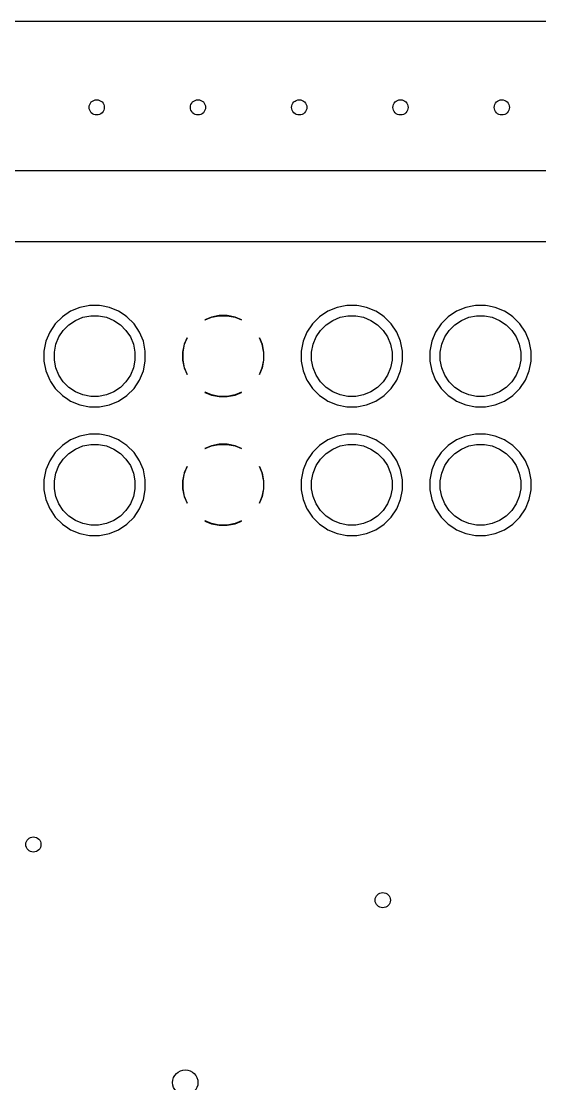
# Model space of a CAD drawing. Header units: inches. Extents: x 2.12 to 6.02, y -5.78 to -1.88.
# Drawn here: x 3.459 to 3.862, y -2.702 to -1.876 of the extents above; entities that cross this region are included whole.
import ezdxf

# ---------------------------------------------------------------- set-up
doc = ezdxf.new("R2010")
doc.units = ezdxf.units.IN
doc.header["$MEASUREMENT"] = 0
doc.layers.add('B.Cu', color=153, linetype='CONTINUOUS', true_color=0x4d7fc4)

msp = doc.modelspace()

# ---------------------------------------------------------------- linework, layer by layer
at = {"layer": 'B.Cu', "linetype": 'CONTINUOUS'}
for p, q in [((2.13821, -1.876), (5.99565, -1.876)), ((5.73902, -1.99213), (2.39483, -1.99213)), ((2.43466, -2.04724), (5.69919, -2.04724)), ((3.511, -2.09708), (3.50465, -2.09834)), ((3.51226, -2.09683), (3.511, -2.09708)), ((3.52002, -2.09683), (3.51226, -2.09683)), ((3.52154, -2.09713), (3.52002, -2.09683)), ((3.52763, -2.09834), (3.52154, -2.09713)), ((3.711, -2.09708), (3.70465, -2.09834)), ((3.71226, -2.09683), (3.711, -2.09708)), ((3.72002, -2.09683), (3.71226, -2.09683)), ((3.72153, -2.09713), (3.72002, -2.09683)), ((3.72763, -2.09834), (3.72153, -2.09713)), ((3.811, -2.09708), (3.80465, -2.09834)), ((3.81226, -2.09683), (3.811, -2.09708)), ((3.82002, -2.09683), (3.81226, -2.09683)), ((3.82153, -2.09713), (3.82002, -2.09683)), ((3.82763, -2.09834), (3.82153, -2.09713)), ((3.49748, -2.10131), (3.49103, -2.10562)), ((3.50465, -2.09834), (3.49748, -2.10131)), ((3.49748, -2.10131), (3.49748, -2.10131)), ((3.50465, -2.09834), (3.50465, -2.09834)), ((3.507, -2.10608), (3.51305, -2.10488)), ((3.51305, -2.10488), (3.51923, -2.10488)), ((3.51923, -2.10488), (3.52528, -2.10608)), ((3.5348, -2.10131), (3.52763, -2.09834)), ((3.52763, -2.09834), (3.52763, -2.09834)), ((3.53909, -2.10418), (3.5348, -2.10131)), ((3.5348, -2.10131), (3.5348, -2.10131)), ((3.54125, -2.10562), (3.53909, -2.10418)), ((3.61304, -2.10472), (3.60695, -2.10593)), ((3.607, -2.10608), (3.61305, -2.10488)), ((3.61924, -2.10472), (3.61304, -2.10472)), ((3.61305, -2.10488), (3.61923, -2.10488)), ((3.61923, -2.10488), (3.62528, -2.10608)), ((3.62533, -2.10593), (3.61924, -2.10472)), ((3.69748, -2.10131), (3.69103, -2.10562)), ((3.70465, -2.09834), (3.69748, -2.10131)), ((3.69748, -2.10131), (3.69748, -2.10131)), ((3.70465, -2.09834), (3.70465, -2.09834)), ((3.707, -2.10608), (3.71305, -2.10488)), ((3.71305, -2.10488), (3.71923, -2.10488)), ((3.71923, -2.10488), (3.72528, -2.10608)), ((3.7348, -2.10131), (3.72763, -2.09834)), ((3.72763, -2.09834), (3.72763, -2.09834)), ((3.73909, -2.10418), (3.7348, -2.10131)), ((3.7348, -2.10131), (3.7348, -2.10131)), ((3.74125, -2.10562), (3.73909, -2.10418)), ((3.79748, -2.10131), (3.79103, -2.10562)), ((3.80465, -2.09834), (3.79748, -2.10131)), ((3.79748, -2.10131), (3.79748, -2.10131)), ((3.80465, -2.09834), (3.80465, -2.09834)), ((3.807, -2.10608), (3.81305, -2.10488)), ((3.81305, -2.10488), (3.81923, -2.10488)), ((3.81923, -2.10488), (3.82528, -2.10608)), ((3.8348, -2.10131), (3.82763, -2.09834)), ((3.82763, -2.09834), (3.82763, -2.09834)), ((3.83909, -2.10418), (3.8348, -2.10131)), ((3.8348, -2.10131), (3.8348, -2.10131)), ((3.84125, -2.10562), (3.83909, -2.10418)), ((3.48555, -2.11111), (3.48123, -2.11756)), ((3.49103, -2.10562), (3.48555, -2.11111)), ((3.48555, -2.11111), (3.48555, -2.11111)), ((3.49103, -2.10562), (3.49103, -2.10562)), ((3.49179, -2.11624), (3.49616, -2.11187)), ((3.49616, -2.11187), (3.50129, -2.10844)), ((3.50129, -2.10844), (3.507, -2.10608)), ((3.52528, -2.10608), (3.53099, -2.10844)), ((3.53099, -2.10844), (3.53612, -2.11187)), ((3.53612, -2.11187), (3.54049, -2.11624)), ((3.54674, -2.11111), (3.54125, -2.10562)), ((3.55105, -2.11756), (3.54674, -2.11111)), ((3.60695, -2.10593), (3.60188, -2.10804)), ((3.60188, -2.10804), (3.60188, -2.10804)), ((3.60188, -2.10804), (3.60199, -2.10815)), ((3.60199, -2.10815), (3.607, -2.10608)), ((3.60695, -2.10593), (3.60695, -2.10593)), ((3.62528, -2.10608), (3.63029, -2.10815)), ((3.63041, -2.10804), (3.62533, -2.10593)), ((3.62533, -2.10593), (3.62533, -2.10593)), ((3.63029, -2.10815), (3.63041, -2.10804)), ((3.63041, -2.10804), (3.63041, -2.10804)), ((3.68555, -2.11111), (3.68123, -2.11756)), ((3.69103, -2.10562), (3.68555, -2.11111)), ((3.68555, -2.11111), (3.68555, -2.11111)), ((3.69103, -2.10562), (3.69103, -2.10562)), ((3.69179, -2.11624), (3.69616, -2.11187)), ((3.69616, -2.11187), (3.70129, -2.10844)), ((3.70129, -2.10844), (3.707, -2.10608)), ((3.72528, -2.10608), (3.73099, -2.10844)), ((3.73099, -2.10844), (3.73612, -2.11187)), ((3.73612, -2.11187), (3.74049, -2.11624)), ((3.74674, -2.11111), (3.74125, -2.10562)), ((3.75105, -2.11756), (3.74674, -2.11111)), ((3.78555, -2.11111), (3.78123, -2.11756)), ((3.79103, -2.10562), (3.78555, -2.11111)), ((3.78555, -2.11111), (3.78555, -2.11111)), ((3.79103, -2.10562), (3.79103, -2.10562)), ((3.79179, -2.11624), (3.79616, -2.11187)), ((3.79616, -2.11187), (3.80129, -2.10844)), ((3.80129, -2.10844), (3.807, -2.10608)), ((3.82528, -2.10608), (3.83099, -2.10844)), ((3.83099, -2.10844), (3.83612, -2.11187)), ((3.83612, -2.11187), (3.84049, -2.11624)), ((3.84674, -2.11111), (3.84125, -2.10562)), ((3.85105, -2.11756), (3.84674, -2.11111)), ((3.48123, -2.11756), (3.47827, -2.12473)), ((3.48123, -2.11756), (3.48123, -2.11756)), ((3.486, -2.12708), (3.48836, -2.12137)), ((3.48836, -2.12137), (3.49179, -2.11624)), ((3.54049, -2.11624), (3.54392, -2.12137)), ((3.54392, -2.12137), (3.54628, -2.12708)), ((3.55402, -2.12473), (3.55105, -2.11756)), ((3.58796, -2.12196), (3.58586, -2.12703)), ((3.58807, -2.12207), (3.58796, -2.12196)), ((3.58796, -2.12196), (3.58796, -2.12196)), ((3.64432, -2.12196), (3.64421, -2.12207)), ((3.64643, -2.12703), (3.64432, -2.12196)), ((3.68123, -2.11756), (3.67827, -2.12473)), ((3.68123, -2.11756), (3.68123, -2.11756)), ((3.686, -2.12708), (3.68836, -2.12137)), ((3.68836, -2.12137), (3.69179, -2.11624)), ((3.74049, -2.11624), (3.74392, -2.12137)), ((3.74392, -2.12137), (3.74628, -2.12708)), ((3.75402, -2.12473), (3.75105, -2.11756)), ((3.78123, -2.11756), (3.77827, -2.12473)), ((3.78123, -2.11756), (3.78123, -2.11756)), ((3.786, -2.12708), (3.78836, -2.12137)), ((3.78836, -2.12137), (3.79179, -2.11624)), ((3.84049, -2.11624), (3.84392, -2.12137)), ((3.84392, -2.12137), (3.84628, -2.12708)), ((3.85402, -2.12473), (3.85105, -2.11756)), ((3.47827, -2.12473), (3.47675, -2.13234)), ((3.47827, -2.12473), (3.47827, -2.12473)), ((3.4848, -2.13313), (3.486, -2.12708)), ((3.54628, -2.12708), (3.54749, -2.13313)), ((3.55553, -2.13234), (3.55402, -2.12473)), ((3.58586, -2.12703), (3.58465, -2.13312)), ((3.5848, -2.13313), (3.586, -2.12708)), ((3.58586, -2.12703), (3.58586, -2.12703)), ((3.586, -2.12708), (3.58807, -2.12207)), ((3.64421, -2.12207), (3.64628, -2.12708)), ((3.64628, -2.12708), (3.64749, -2.13313)), ((3.64643, -2.12703), (3.64643, -2.12703)), ((3.64748, -2.13234), (3.64643, -2.12703)), ((3.67827, -2.12473), (3.67675, -2.13234)), ((3.67827, -2.12473), (3.67827, -2.12473)), ((3.6848, -2.13313), (3.686, -2.12708)), ((3.74628, -2.12708), (3.74749, -2.13313)), ((3.75553, -2.13234), (3.75402, -2.12473)), ((3.77827, -2.12473), (3.77675, -2.13234)), ((3.77827, -2.12473), (3.77827, -2.12473)), ((3.7848, -2.13313), (3.786, -2.12708)), ((3.84628, -2.12708), (3.84749, -2.13313)), ((3.85553, -2.13234), (3.85402, -2.12473)), ((3.47675, -2.13234), (3.47675, -2.1401)), ((3.4848, -2.13931), (3.4848, -2.13313)), ((3.54749, -2.13313), (3.54749, -2.13931)), ((3.55553, -2.13312), (3.55553, -2.13234)), ((3.55553, -2.1401), (3.55553, -2.13312)), ((3.58465, -2.13312), (3.58465, -2.13932)), ((3.5848, -2.13931), (3.5848, -2.13313)), ((3.64764, -2.13312), (3.64748, -2.13234)), ((3.64749, -2.13313), (3.64749, -2.13931)), ((3.64764, -2.13932), (3.64764, -2.13312)), ((3.67675, -2.13234), (3.67675, -2.1401)), ((3.6848, -2.13931), (3.6848, -2.13313)), ((3.74749, -2.13313), (3.74749, -2.13931)), ((3.75553, -2.1401), (3.75553, -2.13234)), ((3.75553, -2.13234), (3.75553, -2.13234)), ((3.77675, -2.13234), (3.77675, -2.1401)), ((3.7848, -2.13931), (3.7848, -2.13313)), ((3.84749, -2.13313), (3.84749, -2.13931)), ((3.85553, -2.1401), (3.85553, -2.13234)), ((3.85553, -2.13234), (3.85553, -2.13234)), ((3.47675, -2.1401), (3.47827, -2.14771)), ((3.486, -2.14536), (3.4848, -2.13931)), ((3.48836, -2.15107), (3.486, -2.14536)), ((3.54628, -2.14536), (3.54392, -2.15107)), ((3.54749, -2.13931), (3.54628, -2.14536)), ((3.55402, -2.14771), (3.55553, -2.1401)), ((3.58465, -2.13932), (3.58586, -2.14541)), ((3.586, -2.14536), (3.5848, -2.13931)), ((3.58586, -2.14541), (3.58586, -2.14541)), ((3.58586, -2.14541), (3.58796, -2.15048)), ((3.58807, -2.15037), (3.586, -2.14536)), ((3.64628, -2.14536), (3.64421, -2.15037)), ((3.64432, -2.15048), (3.64643, -2.14541)), ((3.64749, -2.13931), (3.64628, -2.14536)), ((3.64643, -2.14541), (3.64764, -2.13932)), ((3.64643, -2.14541), (3.64643, -2.14541)), ((3.67675, -2.1401), (3.67827, -2.14771)), ((3.686, -2.14536), (3.6848, -2.13931)), ((3.68836, -2.15107), (3.686, -2.14536)), ((3.74628, -2.14536), (3.74392, -2.15107)), ((3.74749, -2.13931), (3.74628, -2.14536)), ((3.75402, -2.14771), (3.75553, -2.1401)), ((3.77675, -2.1401), (3.77827, -2.14771)), ((3.786, -2.14536), (3.7848, -2.13931)), ((3.78836, -2.15107), (3.786, -2.14536)), ((3.84628, -2.14536), (3.84392, -2.15107)), ((3.84749, -2.13931), (3.84628, -2.14536)), ((3.85402, -2.14771), (3.85553, -2.1401)), ((3.47827, -2.14771), (3.47827, -2.14771)), ((3.47827, -2.14771), (3.48123, -2.15488)), ((3.48123, -2.15488), (3.48123, -2.15488)), ((3.48123, -2.15488), (3.48192, -2.15591)), ((3.49179, -2.1562), (3.48836, -2.15107)), ((3.54392, -2.15107), (3.54049, -2.1562)), ((3.54674, -2.16133), (3.55105, -2.15488)), ((3.55105, -2.15488), (3.55402, -2.14771)), ((3.58796, -2.15048), (3.58807, -2.15037)), ((3.58796, -2.15048), (3.58796, -2.15048)), ((3.64421, -2.15037), (3.64432, -2.15048)), ((3.67827, -2.14771), (3.67827, -2.14771)), ((3.67827, -2.14771), (3.68123, -2.15488)), ((3.68123, -2.15488), (3.68123, -2.15488)), ((3.68123, -2.15488), (3.68192, -2.15591)), ((3.69179, -2.1562), (3.68836, -2.15107)), ((3.74392, -2.15107), (3.74049, -2.1562)), ((3.74674, -2.16133), (3.75105, -2.15488)), ((3.75105, -2.15488), (3.75402, -2.14771)), ((3.77827, -2.14771), (3.77827, -2.14771)), ((3.77827, -2.14771), (3.78123, -2.15488)), ((3.78123, -2.15488), (3.78123, -2.15488)), ((3.78123, -2.15488), (3.78192, -2.15591)), ((3.79179, -2.1562), (3.78836, -2.15107)), ((3.84392, -2.15107), (3.84049, -2.1562)), ((3.84674, -2.16133), (3.85105, -2.15488)), ((3.85105, -2.15488), (3.85402, -2.14771)), ((3.48192, -2.15591), (3.48555, -2.16133)), ((3.48555, -2.16133), (3.49103, -2.16682)), ((3.49616, -2.16057), (3.49179, -2.1562)), ((3.50129, -2.164), (3.49616, -2.16057)), ((3.53612, -2.16057), (3.53099, -2.164)), ((3.54049, -2.1562), (3.53612, -2.16057)), ((3.54125, -2.16682), (3.54674, -2.16133)), ((3.68192, -2.15591), (3.68555, -2.16133)), ((3.68555, -2.16133), (3.69103, -2.16682)), ((3.69616, -2.16057), (3.69179, -2.1562)), ((3.70129, -2.164), (3.69616, -2.16057)), ((3.73612, -2.16057), (3.73099, -2.164)), ((3.74049, -2.1562), (3.73612, -2.16057)), ((3.74125, -2.16682), (3.74674, -2.16133)), ((3.78192, -2.15591), (3.78555, -2.16133)), ((3.78555, -2.16133), (3.79103, -2.16682)), ((3.79616, -2.16057), (3.79179, -2.1562)), ((3.80129, -2.164), (3.79616, -2.16057)), ((3.83612, -2.16057), (3.83099, -2.164)), ((3.84049, -2.1562), (3.83612, -2.16057)), ((3.84125, -2.16682), (3.84674, -2.16133)), ((3.49103, -2.16682), (3.49532, -2.16968)), ((3.49532, -2.16968), (3.49748, -2.17113)), ((3.49748, -2.17113), (3.49748, -2.17113)), ((3.49748, -2.17113), (3.49748, -2.17113)), ((3.49748, -2.17113), (3.50465, -2.1741)), ((3.507, -2.16636), (3.50129, -2.164)), ((3.51305, -2.16756), (3.507, -2.16636)), ((3.51923, -2.16756), (3.51305, -2.16756)), ((3.52528, -2.16636), (3.51923, -2.16756)), ((3.53099, -2.164), (3.52528, -2.16636)), ((3.52763, -2.1741), (3.5348, -2.17113)), ((3.5348, -2.17113), (3.54125, -2.16682)), ((3.60199, -2.16429), (3.60188, -2.1644)), ((3.60188, -2.1644), (3.60695, -2.16651)), ((3.607, -2.16636), (3.60199, -2.16429)), ((3.60695, -2.16651), (3.60695, -2.16651)), ((3.60695, -2.16651), (3.61304, -2.16772)), ((3.61305, -2.16756), (3.607, -2.16636)), ((3.61304, -2.16772), (3.61924, -2.16772)), ((3.61923, -2.16756), (3.61305, -2.16756)), ((3.62528, -2.16636), (3.61923, -2.16756)), ((3.61924, -2.16772), (3.62533, -2.16651)), ((3.63029, -2.16429), (3.62528, -2.16636)), ((3.62533, -2.16651), (3.63041, -2.1644)), ((3.62533, -2.16651), (3.62533, -2.16651)), ((3.63041, -2.1644), (3.63029, -2.16429)), ((3.69103, -2.16682), (3.69532, -2.16968)), ((3.69532, -2.16968), (3.69748, -2.17113)), ((3.69748, -2.17113), (3.69748, -2.17113)), ((3.69748, -2.17113), (3.69748, -2.17113)), ((3.69748, -2.17113), (3.70465, -2.1741)), ((3.707, -2.16636), (3.70129, -2.164)), ((3.71305, -2.16756), (3.707, -2.16636)), ((3.71923, -2.16756), (3.71305, -2.16756)), ((3.72528, -2.16636), (3.71923, -2.16756)), ((3.73099, -2.164), (3.72528, -2.16636)), ((3.72763, -2.1741), (3.7348, -2.17113)), ((3.7348, -2.17113), (3.74125, -2.16682)), ((3.79103, -2.16682), (3.79532, -2.16968)), ((3.79532, -2.16968), (3.79748, -2.17113)), ((3.79748, -2.17113), (3.79748, -2.17113)), ((3.79748, -2.17113), (3.79748, -2.17113)), ((3.79748, -2.17113), (3.80465, -2.1741)), ((3.807, -2.16636), (3.80129, -2.164)), ((3.81305, -2.16756), (3.807, -2.16636)), ((3.81923, -2.16756), (3.81305, -2.16756)), ((3.82528, -2.16636), (3.81923, -2.16756)), ((3.83099, -2.164), (3.82528, -2.16636)), ((3.82763, -2.1741), (3.8348, -2.17113)), ((3.8348, -2.17113), (3.84125, -2.16682)), ((3.50465, -2.1741), (3.51226, -2.17561)), ((3.51226, -2.17561), (3.51226, -2.17561)), ((3.51226, -2.17561), (3.52002, -2.17561)), ((3.52002, -2.17561), (3.52763, -2.1741)), ((3.52002, -2.17561), (3.52002, -2.17561)), ((3.70465, -2.1741), (3.71226, -2.17561)), ((3.71226, -2.17561), (3.71226, -2.17561)), ((3.71226, -2.17561), (3.72002, -2.17561)), ((3.72002, -2.17561), (3.72763, -2.1741)), ((3.72002, -2.17561), (3.72002, -2.17561)), ((3.80465, -2.1741), (3.81226, -2.17561)), ((3.81226, -2.17561), (3.81226, -2.17561)), ((3.81226, -2.17561), (3.82002, -2.17561)), ((3.82002, -2.17561), (3.82763, -2.1741)), ((3.82002, -2.17561), (3.82002, -2.17561)), ((3.49748, -2.20131), (3.49103, -2.20562)), ((3.50465, -2.19834), (3.49748, -2.20131)), ((3.49748, -2.20131), (3.49748, -2.20131)), ((3.511, -2.19708), (3.50465, -2.19834)), ((3.50465, -2.19834), (3.50465, -2.19834)), ((3.51226, -2.19683), (3.511, -2.19708)), ((3.52002, -2.19683), (3.51226, -2.19683)), ((3.52154, -2.19713), (3.52002, -2.19683)), ((3.52763, -2.19834), (3.52154, -2.19713)), ((3.5348, -2.20131), (3.52763, -2.19834)), ((3.52763, -2.19834), (3.52763, -2.19834)), ((3.53577, -2.20196), (3.5348, -2.20131)), ((3.5348, -2.20131), (3.5348, -2.20131)), ((3.54125, -2.20562), (3.53577, -2.20196)), ((3.69748, -2.20131), (3.69103, -2.20562)), ((3.70465, -2.19834), (3.69748, -2.20131)), ((3.69748, -2.20131), (3.69748, -2.20131)), ((3.711, -2.19708), (3.70465, -2.19834)), ((3.70465, -2.19834), (3.70465, -2.19834)), ((3.71226, -2.19683), (3.711, -2.19708)), ((3.72002, -2.19683), (3.71226, -2.19683)), ((3.72153, -2.19713), (3.72002, -2.19683)), ((3.72763, -2.19834), (3.72153, -2.19713)), ((3.7348, -2.20131), (3.72763, -2.19834)), ((3.72763, -2.19834), (3.72763, -2.19834)), ((3.73577, -2.20196), (3.7348, -2.20131)), ((3.7348, -2.20131), (3.7348, -2.20131)), ((3.74125, -2.20562), (3.73577, -2.20196)), ((3.79748, -2.20131), (3.79103, -2.20562)), ((3.80465, -2.19834), (3.79748, -2.20131)), ((3.79748, -2.20131), (3.79748, -2.20131)), ((3.811, -2.19708), (3.80465, -2.19834)), ((3.80465, -2.19834), (3.80465, -2.19834)), ((3.81226, -2.19683), (3.811, -2.19708)), ((3.82002, -2.19683), (3.81226, -2.19683)), ((3.82153, -2.19713), (3.82002, -2.19683)), ((3.82763, -2.19834), (3.82153, -2.19713)), ((3.8348, -2.20131), (3.82763, -2.19834)), ((3.82763, -2.19834), (3.82763, -2.19834)), ((3.83577, -2.20196), (3.8348, -2.20131)), ((3.8348, -2.20131), (3.8348, -2.20131)), ((3.84125, -2.20562), (3.83577, -2.20196)), ((3.48555, -2.21111), (3.48123, -2.21756)), ((3.49103, -2.20562), (3.48555, -2.21111)), ((3.48555, -2.21111), (3.48555, -2.21111)), ((3.49103, -2.20562), (3.49103, -2.20562)), ((3.49179, -2.21624), (3.49616, -2.21187)), ((3.49616, -2.21187), (3.50129, -2.20844)), ((3.50129, -2.20844), (3.507, -2.20608)), ((3.507, -2.20608), (3.51305, -2.20488)), ((3.51305, -2.20488), (3.51923, -2.20488)), ((3.51923, -2.20488), (3.52528, -2.20608)), ((3.52528, -2.20608), (3.53099, -2.20844)), ((3.53099, -2.20844), (3.53612, -2.21187)), ((3.53612, -2.21187), (3.54049, -2.21624)), ((3.54674, -2.21111), (3.54125, -2.20562)), ((3.55105, -2.21756), (3.54674, -2.21111)), ((3.60695, -2.20593), (3.60188, -2.20804)), ((3.60188, -2.20804), (3.60188, -2.20804)), ((3.60188, -2.20804), (3.60199, -2.20815)), ((3.60199, -2.20815), (3.607, -2.20608)), ((3.61304, -2.20472), (3.60695, -2.20593)), ((3.60695, -2.20593), (3.60695, -2.20593)), ((3.607, -2.20608), (3.61305, -2.20488)), ((3.61924, -2.20472), (3.61304, -2.20472)), ((3.61305, -2.20488), (3.61923, -2.20488)), ((3.61923, -2.20488), (3.62528, -2.20608)), ((3.62533, -2.20593), (3.61924, -2.20472)), ((3.62528, -2.20608), (3.63029, -2.20815)), ((3.63041, -2.20804), (3.62533, -2.20593)), ((3.62533, -2.20593), (3.62533, -2.20593)), ((3.63029, -2.20815), (3.63041, -2.20804)), ((3.63041, -2.20804), (3.63041, -2.20804)), ((3.68555, -2.21111), (3.68123, -2.21756)), ((3.69103, -2.20562), (3.68555, -2.21111)), ((3.68555, -2.21111), (3.68555, -2.21111)), ((3.69103, -2.20562), (3.69103, -2.20562)), ((3.69179, -2.21624), (3.69616, -2.21187)), ((3.69616, -2.21187), (3.70129, -2.20844)), ((3.70129, -2.20844), (3.707, -2.20608)), ((3.707, -2.20608), (3.71305, -2.20488)), ((3.71305, -2.20488), (3.71923, -2.20488)), ((3.71923, -2.20488), (3.72528, -2.20608)), ((3.72528, -2.20608), (3.73099, -2.20844)), ((3.73099, -2.20844), (3.73612, -2.21187)), ((3.73612, -2.21187), (3.74049, -2.21624)), ((3.74674, -2.21111), (3.74125, -2.20562)), ((3.75105, -2.21756), (3.74674, -2.21111)), ((3.78555, -2.21111), (3.78123, -2.21756)), ((3.79103, -2.20562), (3.78555, -2.21111)), ((3.78555, -2.21111), (3.78555, -2.21111)), ((3.79103, -2.20562), (3.79103, -2.20562)), ((3.79179, -2.21624), (3.79616, -2.21187)), ((3.79616, -2.21187), (3.80129, -2.20844)), ((3.80129, -2.20844), (3.807, -2.20608)), ((3.807, -2.20608), (3.81305, -2.20488)), ((3.81305, -2.20488), (3.81923, -2.20488)), ((3.81923, -2.20488), (3.82528, -2.20608)), ((3.82528, -2.20608), (3.83099, -2.20844)), ((3.83099, -2.20844), (3.83612, -2.21187)), ((3.83612, -2.21187), (3.84049, -2.21624)), ((3.84674, -2.21111), (3.84125, -2.20562)), ((3.85105, -2.21756), (3.84674, -2.21111)), ((3.48123, -2.21756), (3.47827, -2.22473)), ((3.48123, -2.21756), (3.48123, -2.21756)), ((3.48836, -2.22137), (3.49179, -2.21624)), ((3.54049, -2.21624), (3.54392, -2.22137)), ((3.55402, -2.22473), (3.55105, -2.21756)), ((3.68123, -2.21756), (3.67827, -2.22473)), ((3.68123, -2.21756), (3.68123, -2.21756)), ((3.68836, -2.22137), (3.69179, -2.21624)), ((3.74049, -2.21624), (3.74392, -2.22137)), ((3.75402, -2.22473), (3.75105, -2.21756)), ((3.78123, -2.21756), (3.77827, -2.22473)), ((3.78123, -2.21756), (3.78123, -2.21756)), ((3.78836, -2.22137), (3.79179, -2.21624)), ((3.84049, -2.21624), (3.84392, -2.22137)), ((3.85402, -2.22473), (3.85105, -2.21756)), ((3.47827, -2.22473), (3.47675, -2.23234)), ((3.47827, -2.22473), (3.47827, -2.22473)), ((3.4848, -2.23313), (3.486, -2.22708)), ((3.486, -2.22708), (3.48836, -2.22137)), ((3.54392, -2.22137), (3.54628, -2.22708)), ((3.54628, -2.22708), (3.54749, -2.23313)), ((3.55553, -2.23234), (3.55402, -2.22473)), ((3.58586, -2.22703), (3.58465, -2.23312)), ((3.5848, -2.23313), (3.586, -2.22708)), ((3.58796, -2.22196), (3.58586, -2.22703)), ((3.58586, -2.22703), (3.58586, -2.22703)), ((3.586, -2.22708), (3.58807, -2.22207)), ((3.58807, -2.22207), (3.58796, -2.22196)), ((3.58796, -2.22196), (3.58796, -2.22196)), ((3.64432, -2.22196), (3.64421, -2.22207)), ((3.64421, -2.22207), (3.64628, -2.22708)), ((3.64643, -2.22703), (3.64432, -2.22196)), ((3.64628, -2.22708), (3.64749, -2.23313)), ((3.64643, -2.22703), (3.64643, -2.22703)), ((3.64748, -2.23234), (3.64643, -2.22703)), ((3.67827, -2.22473), (3.67675, -2.23234)), ((3.67827, -2.22473), (3.67827, -2.22473)), ((3.6848, -2.23313), (3.686, -2.22708)), ((3.686, -2.22708), (3.68836, -2.22137)), ((3.74392, -2.22137), (3.74628, -2.22708)), ((3.74628, -2.22708), (3.74749, -2.23313)), ((3.75553, -2.23234), (3.75402, -2.22473)), ((3.77827, -2.22473), (3.77675, -2.23234)), ((3.77827, -2.22473), (3.77827, -2.22473)), ((3.7848, -2.23313), (3.786, -2.22708)), ((3.786, -2.22708), (3.78836, -2.22137)), ((3.84392, -2.22137), (3.84628, -2.22708)), ((3.84628, -2.22708), (3.84749, -2.23313)), ((3.85553, -2.23234), (3.85402, -2.22473)), ((3.47675, -2.23234), (3.47675, -2.2401)), ((3.4848, -2.23931), (3.4848, -2.23313)), ((3.54749, -2.23313), (3.54749, -2.23931)), ((3.55553, -2.23312), (3.55553, -2.23234)), ((3.55553, -2.2401), (3.55553, -2.23312)), ((3.58465, -2.23312), (3.58465, -2.23932)), ((3.5848, -2.23931), (3.5848, -2.23313)), ((3.64764, -2.23312), (3.64748, -2.23234)), ((3.64749, -2.23313), (3.64749, -2.23931)), ((3.64764, -2.23932), (3.64764, -2.23312)), ((3.67675, -2.23234), (3.67675, -2.2401)), ((3.6848, -2.23931), (3.6848, -2.23313)), ((3.74749, -2.23313), (3.74749, -2.23931)), ((3.75553, -2.2401), (3.75553, -2.23234)), ((3.75553, -2.23234), (3.75553, -2.23234)), ((3.77675, -2.23234), (3.77675, -2.2401)), ((3.7848, -2.23931), (3.7848, -2.23313)), ((3.84749, -2.23313), (3.84749, -2.23931)), ((3.85553, -2.2401), (3.85553, -2.23234)), ((3.85553, -2.23234), (3.85553, -2.23234)), ((3.47675, -2.2401), (3.47827, -2.24771)), ((3.486, -2.24536), (3.4848, -2.23931)), ((3.48836, -2.25107), (3.486, -2.24536)), ((3.54628, -2.24536), (3.54392, -2.25107)), ((3.54749, -2.23931), (3.54628, -2.24536)), ((3.55402, -2.24771), (3.55553, -2.2401)), ((3.58465, -2.23932), (3.58586, -2.24541)), ((3.586, -2.24536), (3.5848, -2.23931)), ((3.58586, -2.24541), (3.58586, -2.24541)), ((3.58586, -2.24541), (3.58796, -2.25048)), ((3.58807, -2.25037), (3.586, -2.24536)), ((3.64628, -2.24536), (3.64421, -2.25037)), ((3.64432, -2.25048), (3.64643, -2.24541)), ((3.64749, -2.23931), (3.64628, -2.24536)), ((3.64643, -2.24541), (3.64764, -2.23932)), ((3.64643, -2.24541), (3.64643, -2.24541)), ((3.67675, -2.2401), (3.67827, -2.24771)), ((3.686, -2.24536), (3.6848, -2.23931)), ((3.68836, -2.25107), (3.686, -2.24536)), ((3.74628, -2.24536), (3.74392, -2.25107)), ((3.74749, -2.23931), (3.74628, -2.24536)), ((3.75402, -2.24771), (3.75553, -2.2401)), ((3.77675, -2.2401), (3.77827, -2.24771)), ((3.786, -2.24536), (3.7848, -2.23931)), ((3.78836, -2.25107), (3.786, -2.24536)), ((3.84628, -2.24536), (3.84392, -2.25107)), ((3.84749, -2.23931), (3.84628, -2.24536)), ((3.85402, -2.24771), (3.85553, -2.2401)), ((3.47827, -2.24771), (3.47827, -2.24771)), ((3.47827, -2.24771), (3.48123, -2.25488)), ((3.49179, -2.2562), (3.48836, -2.25107)), ((3.54392, -2.25107), (3.54049, -2.2562)), ((3.55105, -2.25488), (3.55402, -2.24771)), ((3.58796, -2.25048), (3.58807, -2.25037)), ((3.58796, -2.25048), (3.58796, -2.25048)), ((3.64421, -2.25037), (3.64432, -2.25048)), ((3.67827, -2.24771), (3.67827, -2.24771)), ((3.67827, -2.24771), (3.68123, -2.25488)), ((3.69179, -2.2562), (3.68836, -2.25107)), ((3.74392, -2.25107), (3.74049, -2.2562)), ((3.75105, -2.25488), (3.75402, -2.24771)), ((3.77827, -2.24771), (3.77827, -2.24771)), ((3.77827, -2.24771), (3.78123, -2.25488)), ((3.79179, -2.2562), (3.78836, -2.25107)), ((3.84392, -2.25107), (3.84049, -2.2562)), ((3.85105, -2.25488), (3.85402, -2.24771)), ((3.48123, -2.25488), (3.48123, -2.25488)), ((3.48123, -2.25488), (3.48143, -2.25518)), ((3.48143, -2.25518), (3.48555, -2.26133)), ((3.48555, -2.26133), (3.49103, -2.26682)), ((3.49616, -2.26057), (3.49179, -2.2562)), ((3.50129, -2.264), (3.49616, -2.26057)), ((3.53612, -2.26057), (3.53099, -2.264)), ((3.54049, -2.2562), (3.53612, -2.26057)), ((3.54125, -2.26682), (3.54674, -2.26133)), ((3.54674, -2.26133), (3.55105, -2.25488)), ((3.68123, -2.25488), (3.68123, -2.25488)), ((3.68123, -2.25488), (3.68143, -2.25518)), ((3.68143, -2.25518), (3.68555, -2.26133)), ((3.68555, -2.26133), (3.69103, -2.26682)), ((3.69616, -2.26057), (3.69179, -2.2562)), ((3.70129, -2.264), (3.69616, -2.26057)), ((3.73612, -2.26057), (3.73099, -2.264)), ((3.74049, -2.2562), (3.73612, -2.26057)), ((3.74125, -2.26682), (3.74674, -2.26133)), ((3.74674, -2.26133), (3.75105, -2.25488)), ((3.78123, -2.25488), (3.78123, -2.25488)), ((3.78123, -2.25488), (3.78143, -2.25518)), ((3.78143, -2.25518), (3.78555, -2.26133)), ((3.78555, -2.26133), (3.79103, -2.26682)), ((3.79616, -2.26057), (3.79179, -2.2562)), ((3.80129, -2.264), (3.79616, -2.26057)), ((3.83612, -2.26057), (3.83099, -2.264)), ((3.84049, -2.2562), (3.83612, -2.26057)), ((3.84125, -2.26682), (3.84674, -2.26133)), ((3.84674, -2.26133), (3.85105, -2.25488)), ((3.49103, -2.26682), (3.49532, -2.26968)), ((3.49532, -2.26968), (3.49748, -2.27113)), ((3.507, -2.26636), (3.50129, -2.264)), ((3.51305, -2.26756), (3.507, -2.26636)), ((3.51923, -2.26756), (3.51305, -2.26756)), ((3.52528, -2.26636), (3.51923, -2.26756)), ((3.53099, -2.264), (3.52528, -2.26636)), ((3.5348, -2.27113), (3.54125, -2.26682)), ((3.60199, -2.26429), (3.60188, -2.2644)), ((3.60188, -2.2644), (3.60695, -2.26651)), ((3.607, -2.26636), (3.60199, -2.26429)), ((3.60695, -2.26651), (3.60695, -2.26651)), ((3.60695, -2.26651), (3.61304, -2.26772)), ((3.61305, -2.26756), (3.607, -2.26636)), ((3.61304, -2.26772), (3.61924, -2.26772)), ((3.61923, -2.26756), (3.61305, -2.26756)), ((3.62528, -2.26636), (3.61923, -2.26756)), ((3.61924, -2.26772), (3.62533, -2.26651)), ((3.63029, -2.26429), (3.62528, -2.26636)), ((3.62533, -2.26651), (3.63041, -2.2644)), ((3.62533, -2.26651), (3.62533, -2.26651)), ((3.63041, -2.2644), (3.63029, -2.26429)), ((3.69103, -2.26682), (3.69532, -2.26968)), ((3.69532, -2.26968), (3.69748, -2.27113)), ((3.707, -2.26636), (3.70129, -2.264)), ((3.71305, -2.26756), (3.707, -2.26636)), ((3.71923, -2.26756), (3.71305, -2.26756)), ((3.72528, -2.26636), (3.71923, -2.26756)), ((3.73099, -2.264), (3.72528, -2.26636)), ((3.7348, -2.27113), (3.74125, -2.26682)), ((3.79103, -2.26682), (3.79532, -2.26968)), ((3.79532, -2.26968), (3.79748, -2.27113)), ((3.807, -2.26636), (3.80129, -2.264)), ((3.81305, -2.26756), (3.807, -2.26636)), ((3.81923, -2.26756), (3.81305, -2.26756)), ((3.82528, -2.26636), (3.81923, -2.26756)), ((3.83099, -2.264), (3.82528, -2.26636)), ((3.8348, -2.27113), (3.84125, -2.26682)), ((3.49748, -2.27113), (3.49748, -2.27113)), ((3.49748, -2.27113), (3.49748, -2.27113)), ((3.49748, -2.27113), (3.50465, -2.2741)), ((3.50465, -2.2741), (3.51226, -2.27561)), ((3.51226, -2.27561), (3.51226, -2.27561)), ((3.51226, -2.27561), (3.52002, -2.27561)), ((3.52002, -2.27561), (3.52763, -2.2741)), ((3.52002, -2.27561), (3.52002, -2.27561)), ((3.52763, -2.2741), (3.5348, -2.27113)), ((3.69748, -2.27113), (3.69748, -2.27113)), ((3.69748, -2.27113), (3.69748, -2.27113)), ((3.69748, -2.27113), (3.70465, -2.2741)), ((3.70465, -2.2741), (3.71226, -2.27561)), ((3.71226, -2.27561), (3.71226, -2.27561)), ((3.71226, -2.27561), (3.72002, -2.27561)), ((3.72002, -2.27561), (3.72763, -2.2741)), ((3.72002, -2.27561), (3.72002, -2.27561)), ((3.72763, -2.2741), (3.7348, -2.27113)), ((3.79748, -2.27113), (3.79748, -2.27113)), ((3.79748, -2.27113), (3.79748, -2.27113)), ((3.79748, -2.27113), (3.80465, -2.2741)), ((3.80465, -2.2741), (3.81226, -2.27561)), ((3.81226, -2.27561), (3.81226, -2.27561)), ((3.81226, -2.27561), (3.82002, -2.27561)), ((3.82002, -2.27561), (3.82763, -2.2741)), ((3.82002, -2.27561), (3.82002, -2.27561)), ((3.82763, -2.2741), (3.8348, -2.27113))]:
    msp.add_line(p, q, dxfattribs=at)
at = {"layer": 'B.Cu'}
for centre, radius in [((3.51774, -1.94293), 0.00591), ((3.59648, -1.94293), 0.00591), ((3.67522, -1.94293), 0.00591), ((3.75396, -1.94293), 0.00591), ((3.8327, -1.94293), 0.00591), ((3.4685, -2.51575), 0.00591), ((3.74016, -2.55906), 0.00591), ((3.58661, -2.70079), 0.00984)]:
    msp.add_circle(centre, radius, dxfattribs=at)

doc.saveas('drawing.dxf')
